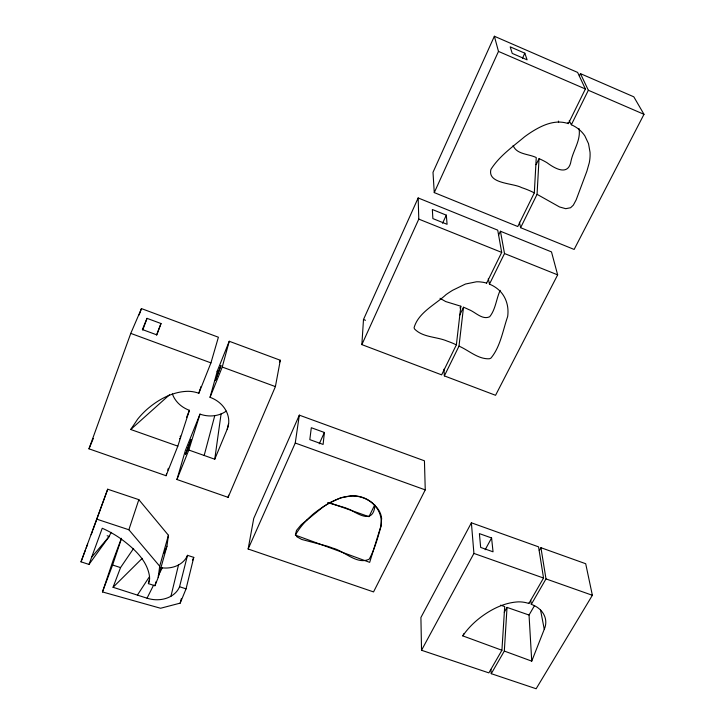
<?xml version="1.0" encoding="UTF-8"?>
<svg xmlns="http://www.w3.org/2000/svg" width="725" height="725" viewBox="0 0 725 725"><rect width="100%" height="100%" fill="white"/><g stroke="black" fill="none" stroke-linecap="round" stroke-linejoin="round"><path stroke-width="1.09" d="M534.325 192.877A88.595 81.771 -11 0 0 521.556 187.585C512.901 182.899 487.227 183.978 490.925 169.396C499.289 156.138 512.629 146.849 524.483 136.862A112.62 103.231 -24.1 0 1 532.005 131.678C540.034 126.657 548.988 122.235 558.649 122.054A31.211 29.326 -29.2 0 1 568.373 123.613L585.392 88.985L577.626 72.418L494.368 36.25L432.997 172.323L434.266 192.596L517.777 226.535L534.316 192.886L536.255 157.542C528.516 153.809 516.508 154.498 513.128 145.471M579.357 75.907L580.453 73.642L633.804 96.815L643.99 114.323L574.137 249.445L520.623 227.695L537.062 194.336L539.037 158.657L536.101 164.702M504.319 651.068L531.742 661.137L529.042 615.036L507.029 607.396L504.319 651.068L491.26 673.679L536.138 688.75L592.37 595.288L585.7 563.724L540.932 547.701L539.3 550.565M361.866 344.62L363.488 319.517L418.162 197.952L497.731 230.151L501.691 252.4L486.62 283.14A30.55 27.804 -7.8 0 0 483.194 282.297L479.76 281.862A27.033 24.632 -8 0 0 476.352 281.808L465.459 284.037L452.654 290.272A104.599 92.791 -9 0 0 446.065 294.604C435.145 304.708 418.28 312.629 414.102 327.655A5.057 4.586 -1.6 0 0 414.564 328.987C422.911 337.642 436.758 336.563 447.307 341.149A79.877 70.198 -1.2 0 1 452.808 343.251L456.369 344.837L441.643 374.861L361.866 344.62L418.787 219.113L418.162 197.952M501.918 650.252L462.777 635.879L464.417 633.541A89.021 69.7 -5.8 0 1 481.019 617.029C491.804 608.973 504.555 602.611 518.194 601.868A25.484 20.391 -5.3 0 1 528.869 603.499L543.542 578.033L538.557 546.849L471.386 522.798L420.908 617.501L421.533 650.262L488.877 672.882L501.918 650.252L504.7 606.589L500.558 605.158M324.392 432.481L323.105 444.434L309.811 439.622L311.315 427.723L324.392 432.481L319.245 443.809M440.002 298.292L445.676 301.555L460.846 306.231L456.369 344.837M500.187 290.353C496.217 298.908 495.692 309.33 489.683 316.752C482.207 320.296 475.21 311.822 468.549 309.475A63.61 56.94 -3 0 0 463.511 307.228L458.998 346.133L444.362 375.894L495.556 395.297L557.652 274.866L551.489 251.901L500.44 231.248L498.474 235.281M89.003 564.422L102.243 528.253A91.332 71.53 14.2 0 1 121.782 539.436C134.089 548.671 147.42 560.588 149.549 576.701A26.381 21.034 12.6 0 1 148.389 583.625L154.923 585.737L158.204 577.481L159.708 566.216L168.427 535.258L138.837 499.652L107.699 489.221L81.01 561.839L89.003 564.422L109.221 536.437A25.429 20.554 13 0 1 111.387 532.377M158.204 577.481L166.931 546.26L168.427 535.258M214.754 459.215L227.188 429.254A28.021 24.007 13.6 0 0 210.042 397.318L217.437 370.674L229.245 341.267L280.312 360.262L275.4 386.597L228.112 497.359L176.936 479.506L188.808 450.035L214.754 459.215L221.08 413.939M248.14 549.006L295.256 443.029L299.325 415.153L424.442 460.81L425.249 489.892L373.547 591.917L248.14 549.006L253.732 518.457L299.325 415.153M180.371 436.006L180.208 436.667M228.112 497.359L228.593 495.193M133.618 548.426L120.54 567.593L113.064 587.286L147.039 598.197A26.263 21.034 11.4 0 0 179.564 586.743L187.503 555.323L193.765 557.38L186.062 588.854L180.19 603.127L160.569 608.257L102.47 591.935L113.127 560.389L121.419 538.294M170.946 596.24L178.504 564.965M180.19 603.127L181.277 598.741M227.188 429.254L228.593 423.527M204.169 455.472L214.772 415.633M148.389 583.625L149.685 578.822M210.042 397.318L222.24 367.04L229.245 341.267M374.979 505.262C373.339 523.078 360.805 515.647 350.637 509.947A59.251 48.91 4.1 0 0 344.602 507.554L327.646 502.642M154.923 585.737L156.056 581.686M176.936 479.506L185.328 450.66L200 414.12A26.961 23.354 14.2 0 0 226.245 411.129M177.824 446.147L130.736 429.49L137.65 419.168A99.751 84.145 11 0 1 147.32 409.072C158.648 399.321 172.876 391.509 188.147 391.301A28.103 24.061 14.4 0 1 198.858 393.258L210.939 362.881L218.397 337.225L141.457 308.596L130.772 333.391L88.976 448.82L166.061 475.718L177.824 446.147L189.406 410.305A27.033 23.399 14.9 0 1 172.378 393.902M198.858 393.258L199.665 390.494M199.719 390.313L200.1 388.999M200.481 387.694L200.762 386.751M166.061 475.718L166.632 473.851M167.765 470.153L168.327 468.323M188.808 450.035L200 414.12M159.708 566.216L128.869 529.757L138.837 499.652M102.47 591.935L112.593 565.02L121.102 539.708M179.51 438.852L179.691 438.299M139.155 314.949L141.457 308.596M92.945 529.921L107.699 489.221M142.752 330.011L147.03 318.347L161.013 323.531L156.691 335.149M81.01 561.839L85.45 549.994M86.175 548.055L87.616 544.194M91.169 534.706L92.573 530.972M161.013 323.531L156.636 334.805L142.381 329.54L147.03 318.347M531.742 661.137L544.267 629.291L540.551 610.024M186.651 417.265L189.406 410.305M164.14 553.32L166.931 546.26M192.542 560.371L193.765 557.38M88.976 448.82L93.344 438.426M279.433 362.337L280.312 360.262M434.266 192.596L498.483 51.412L494.368 36.25M442.567 223.246L446.319 215.153L432.354 209.516L432.87 218.587L447.08 224.306L446.319 215.153M522.489 58.217L524.818 53.188L510.201 46.844L512.222 53.396L527.111 59.84L524.818 53.188M459.976 308.034L460.846 306.231M459.577 315.33L463.511 307.228M374.698 504.953L368.971 516.68L329.059 502.579M458.998 346.133C468.839 350.356 477.866 359.192 489.121 358.793A5.99 5.356 -7.7 0 0 490.916 358.123C500.386 346.84 502.878 330.364 507.654 316.553A41.497 37.754 -6.7 0 0 507.989 311.215C507.935 302.787 504.355 294.278 497.676 288.985A32.661 29.707 -7.7 0 0 489.466 284.146L504.509 253.532L500.44 231.248M537.062 194.336L559.546 206.96L565.727 208.691L570.593 207.731L573.321 205.157L576.148 199.901L586.869 171.227L589.28 162.762A44.361 41.769 -27.6 0 0 590.041 152.277L588.519 143.686L584.848 135.847A34.184 32.108 -28.7 0 0 571.345 124.773L588.347 90.262L580.453 73.642M147.039 598.197L153.501 585.293M158.295 575.722L162.246 567.847M462.777 635.879L464.054 633.496M421.533 650.262L473.914 553.429L471.386 522.798M485.179 549.731L491.586 537.968L479.397 533.618L480.657 547.42L493.045 551.816L491.586 537.968M504.265 612.263L507.029 607.396M544.267 629.291A25.475 20.372 -5.4 0 0 531.307 604.351L545.998 578.903L540.932 547.701M529.042 615.036L534.552 605.529M137.406 595.107L149.241 576.982M217.128 371.762L217.437 370.674M91.658 557.172L109.221 536.437L107.146 535.757M113.064 587.286L142.236 558.341M130.736 429.49L169.469 394.826M112.593 565.02L120.54 567.593M179.564 586.743L186.062 588.854M96.498 519.073L128.869 529.757M473.914 553.429L543.542 578.033M545.998 578.903L592.37 595.288M295.256 443.029L425.249 489.892M130.772 333.391L210.939 362.881M222.24 367.04L275.4 386.597M363.488 319.517L365.5 320.287M418.787 219.113L501.691 252.4M504.509 253.532L557.652 274.866M498.483 51.412L585.392 88.985M588.347 90.262L643.99 114.323M569.216 120.758L571.363 124.718M567.847 122.597L568.382 123.585M558.368 121.093L558.649 122.054M519.39 222.167L520.623 227.695M488.297 278.735L489.466 284.146M486.475 282.46L486.62 283.14M578.985 128.488C581.106 139.925 573.384 150.002 571.064 160.814C568.572 176.547 554.888 168.581 546.895 162.636A69.645 65.105 -16.3 0 0 539.047 158.648M531.307 604.342L530.691 600.3M528.788 602.982L528.869 603.499M490.87 669.393L491.26 673.679M443.954 369.197L444.362 375.894M187.503 555.323A25.321 20.554 11.7 0 1 160.633 567.63M307.164 519.78A93.797 77.058 1.1 0 0 295.32 535.095L369.678 562.355L380.879 526.142L381.64 518.475A26.082 21.868 2.6 0 0 377.471 508.298L374.064 504.709A26.635 22.348 2.8 0 0 351.779 495.782L340.759 497.749L329.295 503.032A96.588 79.378 0.8 0 0 323.096 506.938L301.201 524.746L296.525 530.383L295.492 534.379L296.987 536.844L301.709 539.445L327.111 546.133A73.805 59.586 4.6 0 1 332.621 548.082C344.384 550.928 357.081 565.255 369.261 559.12C374.762 549.052 377.852 537.415 381.015 526.35A38.035 31.846 3.3 0 0 380.987 518.457C379.972 511.442 375.786 505.044 369.832 501.22A30.124 25.248 2.9 0 0 362.817 497.713C345.698 491.686 328.135 502.769 314.886 512.675A101.98 83.665 0.7 0 0 307.119 519.752M185.654 454.167L191.092 439.731L185.654 454.167M220.917 365.654L215.352 380.534L220.917 365.654"/></g></svg>
